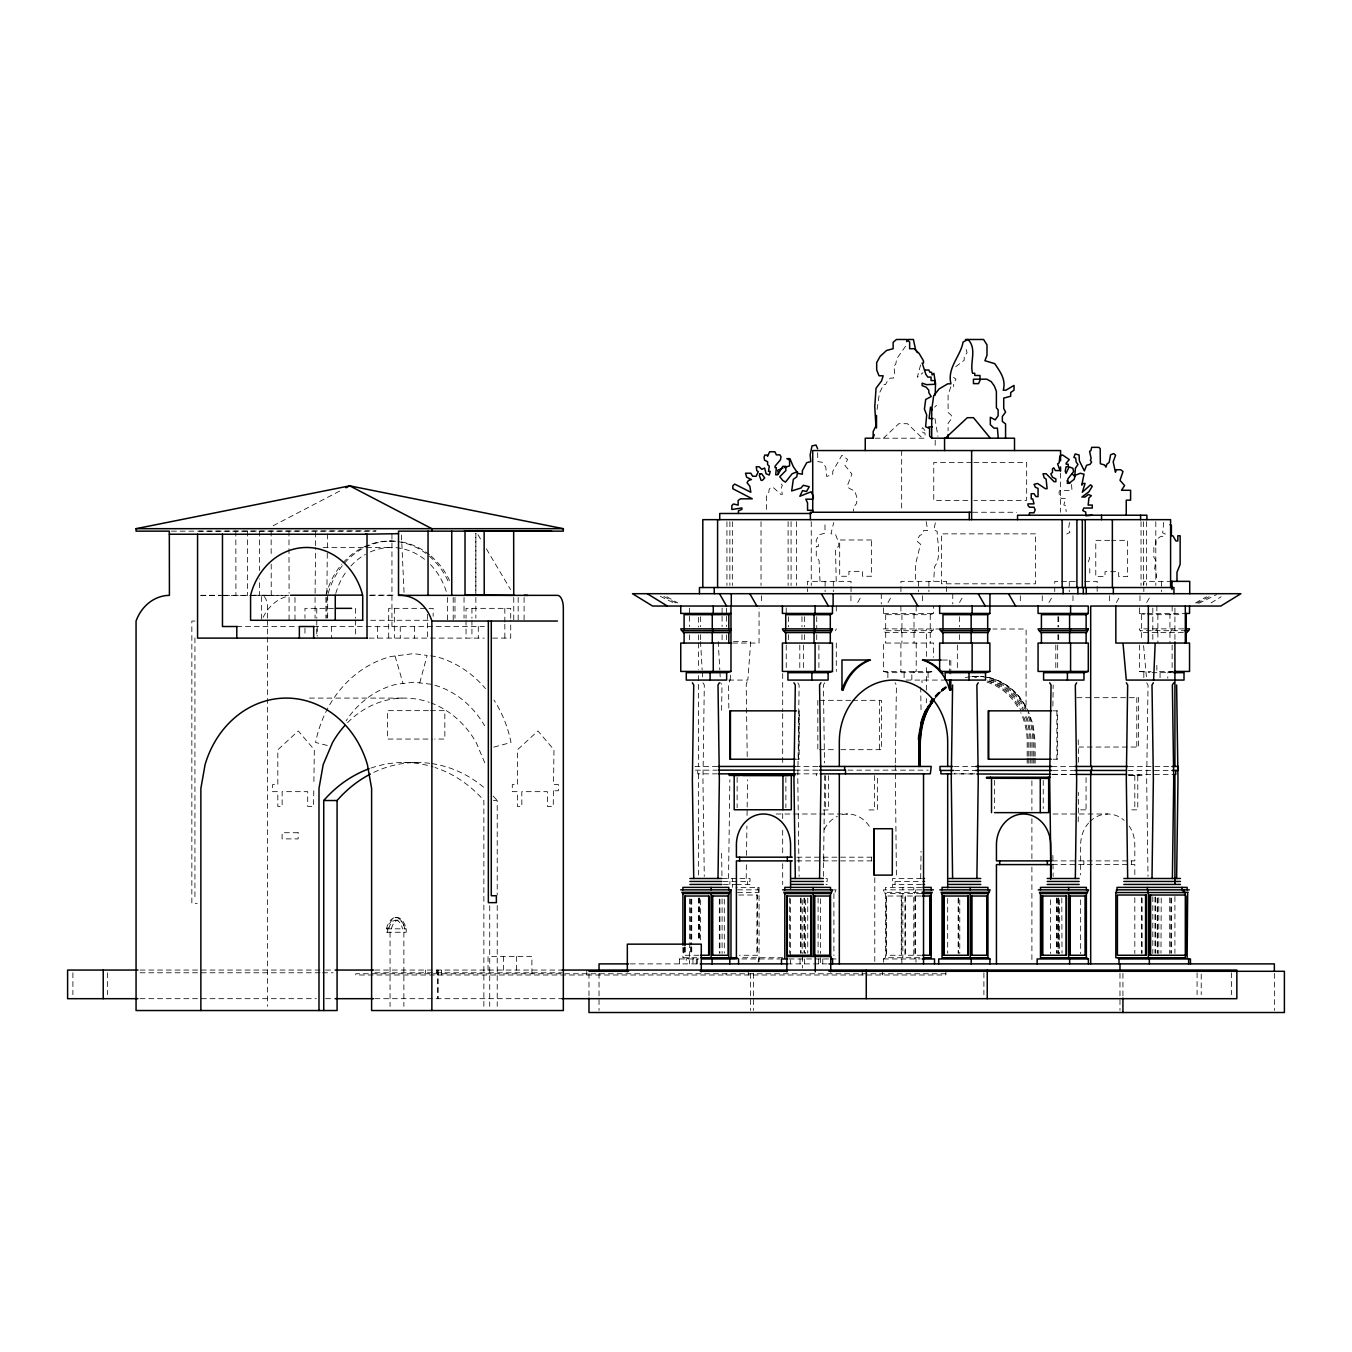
<?xml version="1.0" encoding="UTF-8"?>
<svg xmlns="http://www.w3.org/2000/svg" width="1352" height="1352" viewBox="0 0 1352 1352"><rect width="100%" height="100%" fill="white"/><g stroke="black" fill="none" stroke-linecap="round" stroke-linejoin="round"><path stroke-width="0.75" stroke-dasharray="5 3.75" d="M475.836 594.914L475.853 533.212L475.853 593.274M759.063 961.83L759.063 887.385L736.012 887.385M926.323 702.803L926.323 698.578M926.34 690.145L926.357 664.846M926.357 656.413L926.373 629.001M987.315 677.301A64.795 56.885 -89.8 0 1 1026.067 707.028L1026.117 629.001L992.875 629.001M315.1 593.274L315.54 547.712M315.557 545.65L315.692 531.15M326.897 593.274L327.319 549.791M327.353 547.712L327.505 531.15M313.782 790.768L313.563 806.468L307.715 806.468L307.715 791.664L282.145 791.664L282.145 806.468L277.819 806.468L277.819 791.664L272.614 791.664L272.614 784.599L277.819 784.599L277.819 749.785L298.251 730.925L314.323 749.785L313.85 784.599M721.613 710.29L721.985 685.008L720.633 682.794M728.525 878.496L729.877 779.783M746.203 878.496L746.388 863.793M746.507 855.393L746.912 825.987M747.048 815.493L747.132 809.189M747.166 807.093L747.538 779.783M823.419 876.4L824.686 775.575M895.277 765.046L896.427 878.496M895.311 762.934L896.427 685.008L895.075 682.794M920.678 878.496L921.05 851.202M1052.887 706.065L1053.174 685.008M1078.203 821.796L1078.609 792.39M730.164 680.073L730.621 673.989M877.11 409.386L879.425 393.077L883.684 384.543L885.577 384.543L887.926 380.047L890.596 378.07L893.554 378.07L894.737 373.997L893.909 366.003L895.734 364.212L896.748 358.702L906.11 345.487M1071.528 484.523L1072.001 490.506L1059.512 490.692L1059.072 491.824L1059.461 496.995L1061.438 498.499L1065.562 498.499L1063.855 504.989L1065.528 505.53L1066.187 511.698M836.229 581.36L835.502 548.946L838.798 546.123L838.798 542.929L835.654 534.784L830.973 533.77L833.711 522.582M419.728 682.912L427.131 655.416L413.29 653.641L390.981 656.514A114.143 100.217 90 0 0 315.557 742.485L327.775 745.577M914.56 632.567L915.101 630.708M915.642 630.708L916.2 628.866M1170.511 632.567L1171.052 630.708M1171.592 630.708L1172.133 628.866M950.895 386.773L948.09 394.7L948.09 412.495L951.352 415.351L951.352 418.816L948.09 423.345L948.09 430.781M1069.55 522.548L1068.655 528.024L1069.854 532.62L1067.167 533.567L1064.953 536.913M1163.717 522.362L1162.669 532.891L1165.12 533.803L1165.12 535.764L1160.202 536.778L1155.892 540.09L1155.892 545.025L1153.847 545.025L1153.847 557.362L1155.892 560.235L1154.591 569.158L1156.399 574.448L1156.399 581.36M1088.208 561.824L1089.543 558.731L1088.478 554.083M834.978 892.32L836.06 889.853L833.897 889.853M914.865 892.32L915.963 889.853M835.468 630.708L836.297 628.866M931.917 630.708L931.089 632.567L885.154 632.567L884.597 630.708M933.59 628.866L932.762 630.708L884.056 630.708L883.515 628.866L938.846 629.001M263.15 617.374C267.848 607.217 276.89 598.818 287.942 596.215M920.56 365.006L917.366 377.208L923.027 372.696M857.675 602.502L860.717 597.212M888.011 602.502L891.053 597.212M959.531 602.502L962.556 597.212M1048.983 602.502L1052.025 597.212M1116.38 602.502L1119.422 597.212M1146.716 602.502L1149.758 597.212M824.737 682.794L823.402 685.008L824.5 762.934M759.063 957.723L758.083 962.252M883.464 438.2L898.81 423.7L907.429 423.7L922.436 438.2M934.604 407.121L936.547 405.313M955.695 366.73L964.179 360.291L964.179 356.59L967.086 352.602L965.396 346.889M1211.054 602.941L1221.093 596.773M883.431 962.252L883.431 958.957L885.459 957.723L921.506 957.723M1195.54 602.941L1206.474 596.773M1196.942 603.178L1209.516 596.536M273.138 525.759L342.225 489.728M1198.717 603.381L1216.648 594.576M883.515 607.876L883.515 613.436L885.695 614.67L930.244 614.67L933.59 613.436L933.59 606.034M679.566 963.892L679.566 958.957L682.912 957.723L698.663 957.723M689.588 957.723L686.241 958.957L686.241 963.892M493.801 747.132L511.022 742.485A114.143 100.217 90 0 0 493.97 700.049M883.515 671.437L887.875 672.671L928.08 672.671L933.59 671.437L883.515 671.437L883.515 643.045L933.59 643.045L933.59 657.241M198.862 531.15L376.126 530.88M223.283 595.303L198.947 595.353L220.613 595.353M224.601 595.353L288.939 595.303M370.516 595.1L396.035 595.083M1129.41 775.507L1137.776 775.49L1137.776 809.848L1129.41 809.848M875.217 438.2L926.965 438.2M971.767 462.418L933.759 462.418L933.759 500.375L971.767 500.375M973.879 462.418L1026.675 462.418L1026.675 500.375L973.879 500.375M972.764 512.256L1016.67 512.256M171.434 531.15L375.687 531.15M1109.722 540.344L1095.779 540.344L1095.779 576.611L1105.023 576.611L1105.023 571.676L1118.679 571.676L1118.679 576.611L1127.636 576.611L1127.636 540.344L1111.716 540.344M389.562 541.053L391.336 541.053M323.162 547.476L364.482 547.476M366.544 547.476L391.336 547.476M1075.246 581.36L1054.746 581.36L1054.746 591.635M1084.71 581.36L1097.165 581.36L1097.165 591.635M1172.015 581.36L1143.843 581.36L1143.843 591.635M253.517 595.252L271.245 595.252L271.194 564.19M222.573 595.353L247.737 595.353M249.697 595.353L259.55 595.353L259.516 578.791M261.646 619.064L261.646 595.353L292.911 595.353M369.4 595.353L394.53 595.353M333.538 608.349L304.96 608.349L304.96 618.27M425.441 608.349L388.7 608.349L388.7 638.11M429.057 608.349L433.147 608.349L433.147 616.275M883.515 613.436L933.59 613.436M1139.466 607.876L1139.466 613.436L1145.262 613.436M1147.189 613.436L1185.67 613.436M1139.466 613.436L1145.702 614.67M1147.73 614.67L1182.155 614.67M370.668 620.281L429.514 620.281M194.925 621.041L191.849 621.041L191.849 903.373L197.172 903.373M236.786 626.517L298.251 626.517M313.681 626.517L364.533 626.517M366.223 626.517L484.422 626.517M1183.744 628.866L1139.466 628.866L1140.006 630.708L1183.794 630.708M1183.338 632.567L1141.088 632.567L1140.547 630.708M369.113 638.11L484.219 638.11M492.584 638.11L510.718 638.11L510.718 620.247M733.443 641.575L750.732 641.575L747.842 680.073L727.9 680.073M732.649 643.045L759.063 643.045L759.063 608.096M942.445 660.046L950.828 660.046L950.828 673.972M1139.466 645.073L1139.466 671.437L1151.059 671.437M1173.198 671.437L1156.856 671.437L1156.856 665.353M1139.466 671.437L1149.91 672.671M1151.938 672.671L1173.874 672.671M976.533 676.372L977.716 676.372M974.758 677.606L976.533 677.606M906.11 680.073L943.713 680.073M1076.868 697.683L1138.621 697.683L1138.621 747.048L1078.93 747.048M309.439 698.088L404.366 698.088M819.65 700.319L850.763 700.319M852.588 700.319L881.419 700.319L881.419 749.684L838.189 749.684M428.432 710.662L387.416 710.662L387.416 739.054L432.539 739.054M430.494 710.662L444.842 710.662L444.842 739.054L434.583 739.054M1052.718 710.848L1057.467 710.848L1057.467 759.216L1052.718 759.216M819.65 749.684L836.347 749.684M794.993 759.216L799.167 759.216L799.167 710.848L798.576 759.216M403.809 762.511L417.143 762.511M717.422 766.449L695.131 766.449L695.131 770.15L716.915 770.15M795.179 766.449L818.298 766.449M953.954 766.449L975.891 766.449M1051.839 766.449L1073.877 766.449M1128.599 766.449L1174.922 766.449M795.213 770.15L818.433 770.15M847.991 770.15L928.232 770.15M954.749 770.454L975.806 770.454M1052.785 770.454L1073.623 770.454M1128.109 770.454L1171.998 770.454M717.422 773.851L697.75 773.851L697.75 770.15M795.179 773.851L820.461 773.851M975.046 773.851L953.802 773.851L975.012 773.969M1052.447 774.442L1075.11 774.442M1128.176 774.442L1175.75 774.442M1128.345 775.49L1142.761 775.49L1142.761 774.442M493.395 800.519L497.215 800.519L497.215 895.024M1080.654 809.848L1089.019 809.848M823.182 809.933L828.607 809.933L828.607 775.676M868.981 809.933L877.363 809.933L877.363 775.592M776.116 814.005L847.704 814.005M1053.005 814.005L1107.744 814.005M796.886 857.185L872.682 857.185M796.886 860.886L872.682 860.886M1052.312 860.886L1134.818 860.886L1134.818 844.848A30.842 27.091 -90 0 0 1129.224 826.072M1052.312 864.587L1134.818 864.587L1134.818 874.93M722.39 878.496L750.005 878.496L750.005 881.453L722.712 881.453M825.937 878.496L827.221 878.496L827.221 881.453L825.937 881.453M921.523 878.496L892.607 878.496L892.607 881.453L921.523 881.453M723.421 884.428L736.012 884.428M736.35 884.428L750.005 884.428L750.005 887.385M825.937 884.428L827.221 884.428M921.523 884.428L892.607 884.428L892.607 887.385M921.523 887.385L885.459 887.385L885.459 889.853M737.651 889.853L758.472 889.853L758.472 892.54M921.76 889.853L883.278 889.853L884.36 892.32L921.777 892.32M737.533 892.54L759.063 892.54M921.506 893.554L884.918 893.554L884.918 892.32M738.783 895.007L757.492 895.007L757.492 955.256L739.375 955.256M921.236 896.021L905.029 896.021L905.029 955.256L921.236 955.256M395.663 917.501L396.964 917.501A22.207 10.63 -90 0 1 406.242 928.841L406.242 932.238L386.402 932.238L386.402 928.841A22.207 10.63 -90 0 1 395.663 917.501A22.207 10.63 -90 0 1 404.941 928.841L404.941 932.238M388.751 928.841A16.393 7.842 90 0 1 395.663 920.205L398.265 920.205A16.393 7.842 90 0 1 405.178 928.841M386.402 928.841L406.242 928.841M698.916 955.256L683.673 955.256L683.673 947.093M742.806 957.723L782.69 957.723M679.566 958.957L698.866 958.957M741.825 958.957L779.732 958.957M789.095 958.957L814.158 958.957M814.766 958.957L829.063 958.957M831.041 958.957L837.226 958.957M883.431 958.957L920.222 958.957M630.319 963.892L698.866 963.892M787.151 963.892L829.063 963.892M140.05 970.06L320.542 970.06M325.545 970.06L333.876 970.06M374.842 970.06L562.077 970.06M140.05 972.781L320.542 972.781M322.621 972.781L333.099 972.781M374.893 972.781L562.077 972.781M945.876 973.761L355.762 973.761L355.762 974.995L945.876 974.995L945.876 970.06M140.05 998.689L316.334 998.689M325.545 998.689L333.876 998.689M374.893 998.689L562.077 998.689M1052.549 774.29L1075.685 774.375M431.17 684.264L413.83 682.219L396.491 684.264A96.347 84.584 90 0 0 346.078 720.87M430.527 655.855L435.614 656.514A114.143 100.217 90 0 1 485.52 688.658M660.334 596.333L674.682 603.381M663.866 596.536L676.439 603.178M666.908 596.773L677.842 602.941M953.532 377.394L955.982 379.135L953.684 383.326L953.684 386.773M924.903 430.544L922.706 427.638L921.287 429.851L923.163 432.86L924.903 432.86L925.444 438.2M781.287 483.932L782.402 485.436L781.236 487.717L782.318 494.359L780.797 494.359L773.293 487.531L770.691 487.531L769.17 489.289L768.713 492.956L766.618 495.44L766.618 509.45M1026.067 707.028L1018.326 695.519A65.403 57.426 -90 0 0 985.219 676.929M1146.682 682.794L1148.034 685.008L1146.682 779.783L1148.017 876.4M797.798 682.794L799.133 685.008L797.798 779.783L799.116 876.4M702.955 682.794L704.308 685.008L702.955 779.783L704.274 876.4M477.966 534.699L482.174 541.78M486.382 548.861L510.583 589.607M484.776 762.849L476.31 742.755A97.479 85.599 -90 0 0 431.068 702.955M1027.452 709.073L1033.181 724.841L1035.142 741.775L1035.142 756.174M395.071 655.99L403.048 683.504M817.656 452.667L817.825 461.623L822.269 462.3L825.751 466.998L826.748 476.546L832.747 474.146L832.747 471.425L841.907 455.252L847.552 459.393L844.949 465.409L851.929 474.079L847.332 485.723L849.056 488.258L854.734 491.063L856.729 496.809L856.729 503.231L853.602 507.304L853.602 511.259M935.009 418.562L937.933 436.426M820.022 581.36L819.058 560.59L816.253 556.5L816.253 546.394L818.45 546.394L818.45 543.673L816.253 542.591L816.253 540.242L818.889 534.834L824.99 533.144L824.99 521.534M1157.363 630.708L1157.616 632.567M1156.856 628.866L1157.109 630.708M901.412 630.708L901.683 632.567M900.905 628.866L901.159 630.708M1143.589 645.631L1146.496 678.045M718.216 641.575L719.805 669.933M719.923 671.961L720.261 678.045M700.539 641.575L702.144 669.933M702.246 671.961L702.601 678.045M401.443 534.97L404.163 595.032M1078.22 739.764L1078.541 762.934M1052.87 855.393L1053.157 876.4M920.712 687.12L921.067 712.386M747.217 756.613L746.203 685.008L747.538 680.073M728.846 708.178L728.525 685.008L729.877 680.073M721.63 853.298L721.951 876.4M288.973 531.15L289.075 593.274M271.144 531.066L271.177 555.909M259.449 531.15L259.516 570.493M247.517 531.066L247.619 595.252M235.823 531.15L235.924 595.353M1274.361 973.356L1274.361 1010.451M1231.554 972.781L1231.554 994.7M1201.218 974.15L1201.218 994.599M1197.078 972.781L1197.078 994.7M1174.922 608.147L1174.922 639.8M1174.922 896.528L1174.922 953.363M1172.133 606.034L1172.133 613.436L1169.953 614.67L1169.953 628.866M1172.133 645.073L1172.133 671.437L1167.79 672.671L1167.79 678.214M1171.322 898.066L1171.322 953.211M1170.883 898.066L1170.883 953.211M1169.953 632.567L1169.953 643.045M1169.717 897.694L1169.717 953.582M1161.571 581.36L1161.571 591.635M1161.216 898.066L1160.979 953.211M1160.05 672.671L1160.05 680.073M1158.799 897.694L1158.799 953.582M1157.87 614.67L1157.87 643.045M1157.633 898.066L1157.633 953.211M1157.211 898.066L1157.211 953.211M1156.856 606.034L1156.856 613.436M1155.808 521.703L1155.808 585.467M1155.571 897.086L1155.571 953.177M1154.98 897.086L1154.98 953.177M1152.817 608.096L1152.817 641M1152.817 896.748L1152.817 953.515M1146.462 521.703L1146.462 585.467M1143.826 672.671L1143.826 680.073M1143.505 521.703L1143.505 585.467M1142.119 898.066L1142.119 953.211M1141.646 614.67L1141.646 628.866M1141.646 632.567L1141.646 640.949M1141.409 897.694L1141.409 953.582M1141.037 521.703L1141.037 585.467M1139.973 595.742L1139.973 603.972M1138.925 774.442L1138.925 775.49M1136.795 697.683L1136.795 747.048M1134.818 775.49L1134.818 809.848M1134.818 897.694L1134.818 953.549M1131.573 860.886L1131.573 864.587M1122.937 973.356L1122.937 996.018M1119.98 973.356L1119.98 1010.451M1109.637 595.742L1109.637 603.972M1089.763 568.617L1089.763 573.062M1086.062 777.603L1086.062 809.848M1083.898 860.886L1083.898 864.587M1080.654 860.886L1080.654 844.848A30.842 27.091 -90 0 1 1088.58 823.03M1080.654 864.587L1080.654 874.93M1080.654 899.756L1080.654 953.549M1072.981 595.742L1072.981 603.972M1069.263 581.36L1069.263 591.635M1061.793 898.066L1062.013 953.211M1060.576 473.166L1060.576 512.256M1059.613 899.756L1059.613 953.582M1058.684 616.698L1058.684 626.838M1058.684 634.663L1058.684 640.949M1058.447 898.066L1058.447 953.211M1058.193 899.756L1058.193 953.582M1057.957 616.698L1057.957 626.838M1057.957 634.663L1057.957 640.949M1058.008 898.066L1058.008 953.211M1057.67 645.073L1057.67 669.409M1057.011 898.066L1057.011 953.211M1056.875 710.848L1056.875 759.216M1056.571 898.066L1056.571 953.211M1055.794 645.073L1055.794 669.409M1050.605 899.756L1050.605 953.549M1043.237 780.391L1043.237 808.597M1042.24 595.742L1042.24 603.972M1035.142 758.218L1035.142 764.404M1033.959 756.174L1033.959 741.775A65.403 57.426 -90 0 0 1028.027 712.825M1033.959 758.218L1033.959 764.404M1032.877 756.174L1032.877 741.775A64.169 56.345 -90 0 0 1027.064 713.383M1032.877 758.218L1032.877 764.404M1031.897 780.763L1031.897 810.22M1031.897 818.653L1031.897 858.638M1031.897 867.054L1031.897 961.796M1031.103 756.174L1031.103 741.775A64.169 56.345 -90 0 0 1025.289 713.383M1031.103 758.218L1031.103 764.404M1030.021 756.174L1030.021 741.775A62.936 55.263 -90 0 0 1024.326 713.924M1030.021 758.218L1030.021 764.404M1028.247 756.174L1028.247 741.775A62.936 55.263 -90 0 0 1022.551 713.924M1028.247 758.218L1028.247 764.404M1027.165 756.174L1027.165 741.775A61.702 54.181 -90 0 0 1020.76 712.673M1027.165 758.218L1027.165 764.404M1020.321 595.742L1020.321 603.972M994.481 780.307L994.481 808.597M983.901 972.781L983.901 994.7M959.768 899.756L959.768 953.582M959.531 616.698L959.531 626.838M959.531 634.663L959.531 640.949M958.585 898.066L958.585 953.211M958.146 898.066L958.146 953.211M957.351 645.073L957.351 669.409M952.771 593.697L952.771 603.972M949.645 660.046L949.645 673.972M947.684 898.438L947.684 953.329M946.62 591.635L946.62 581.36L900.922 581.36L900.922 591.635M935.331 522.852L933.86 530.102L937.156 531.353C937.274 542.828 941.736 556.534 934.621 566.708L933.641 581.36M935.195 440.262L935.195 448.492M930.244 614.67L930.244 628.866M930.244 632.567L930.244 643.045M928.908 581.36L928.908 591.635M928.08 672.671L928.08 680.073M926.188 521.635L927.675 530.373L923.771 530.373L921.912 534.547L919.85 535.358L917.383 539.093L917.383 541.56L920.509 544.197L915.372 564.95L915.372 581.36M922.588 595.742L922.588 603.972M922.03 680.073L922.03 682.794M918.633 581.36L918.633 591.635M916.2 606.034L916.2 613.436L914.02 614.67L914.02 628.866M916.2 643.045L916.2 671.437L911.839 672.671L911.839 680.073M915.963 962.252L915.963 958.957L913.783 957.723L913.783 893.554M915.372 896.021L915.372 955.256M914.932 896.021L914.932 955.256M914.324 892.32L914.324 893.554M914.02 632.567L914.02 643.045M913.783 887.385L913.783 889.853M905.265 896.021L905.265 955.256M904.116 672.671L904.116 680.073M902.849 887.385L902.849 889.853M902.849 893.554L902.849 957.723M901.936 614.67L901.936 643.045M901.835 958.957L901.835 963.892M901.666 450.554L901.666 510.194M901.26 896.021L901.26 955.256M900.905 606.034L900.905 613.436M900.905 643.045L900.905 671.437M895.075 881.453L895.075 884.428M887.875 672.671L887.875 680.073M886.625 896.021L886.625 955.256M885.695 614.67L885.695 628.866M885.695 632.567L885.695 643.045M885.459 893.554L885.459 957.723M882.552 970.06L882.552 974.995M881.267 593.697L881.267 603.972M879.577 700.319L879.577 749.684M874.778 877.702L874.778 961.796M874.406 775.592L874.406 809.933M871.533 857.185L871.533 860.886M862.187 970.06L862.187 974.995M851.033 591.635L851.033 581.36L807.397 581.36L807.397 591.635M850.932 595.742L850.932 603.972M836.297 606.034L836.297 613.436M836.297 643.045L836.297 671.437M833.897 893.554L833.897 955.644M833.305 581.36L833.305 591.635M825.649 775.676L825.649 809.933M825.109 581.36L825.109 591.635M823.858 857.185L823.858 860.886M822.777 958.957L822.777 963.892M820.613 898.776L820.613 953.515M820.613 957.723L820.613 963.892M818.906 645.073L818.906 669.409M818.67 958.957L818.67 963.892M818.095 898.066L818.095 953.211M817.825 700.319L817.825 749.684M816.726 616.698L816.726 628.866M816.726 634.663L816.726 640.949M816.321 773.851L816.321 775.693M811.251 521.703L811.251 585.467M807.752 898.066L807.752 953.211M805.572 899.756L805.572 953.582M804.643 616.698L804.643 626.838M804.643 634.663L804.643 640.949M804.406 898.066L804.406 953.211M804.541 958.957L804.541 963.892M803.967 898.066L803.967 953.211M803.629 645.073L803.629 669.409M802.209 899.756L802.209 953.582M802.361 956.489L802.361 967.998M801.973 616.698L801.973 626.838M801.973 634.663L801.973 640.949M801.06 898.066L801.06 953.211M800.621 898.066L800.621 953.211M800.029 958.957L800.029 963.892M799.793 645.073L799.793 669.409M796.48 521.703L796.48 585.467M791.072 521.703L791.072 585.467M790.565 898.725L790.565 963.892M789.331 898.066L789.331 953.211M788.402 616.698L788.402 626.838M788.402 634.663L788.402 640.949M788.115 521.703L788.115 585.467M786.222 607.876L786.222 613.436M786.222 645.073L786.222 671.437M785.884 777.518L785.884 807.752M782.69 673.583L782.69 711.574M782.69 713.687L782.69 764.336M782.69 813.549L782.69 819.819M782.69 830.263L782.69 855.343M782.69 863.708L782.69 884.597M761.615 595.742L761.615 603.972M761.024 521.703L761.024 585.467M757.88 887.385L757.88 889.853M756.9 895.007L756.9 955.256M753.402 973.356L753.402 1010.451M750.444 973.356L750.444 1010.451M748.247 970.06L748.247 974.995M747.538 881.453L747.538 884.428M737.127 777.434L737.127 807.752M732.345 521.703L732.345 585.467M732.345 878.496L732.345 881.453M732.345 884.428L732.345 887.385M729.877 521.703L729.877 585.467M729.877 881.453L729.877 884.428M726.937 521.703L726.937 585.467M726.565 608.096L726.565 614.264M726.565 616.309L726.565 626.601M726.565 634.832L726.565 641M726.142 973.761L726.142 974.995M724.3 899.164L724.3 953.177M722.086 608.096L722.086 614.264M722.086 616.309L722.086 626.601M722.086 634.832L722.086 643.045M722.086 898.843L722.086 953.515M719.923 899.164L719.923 953.177M719.332 899.164L719.332 953.177M700.64 616.698L700.64 626.838M700.64 634.663L700.64 640.949M700.64 899.756L700.64 941.161M699.457 898.066L699.457 940.958M699.018 898.066L699.018 940.958M698.477 617.289L698.477 626.939M698.477 634.95L698.477 641.017M698.477 643.045L698.477 669.409M698.477 675.662L698.477 766.449M698.477 773.851L698.477 875.082M698.477 898.083L698.477 941.262M697.294 958.957L697.294 963.892M696.297 963.892L696.297 957.723L692.951 958.957L692.951 963.892M691.751 899.164L691.751 944.862M691.751 946.941L691.751 955.256M691.159 899.164L691.159 944.862M691.159 946.941L691.159 955.256M690.771 899.164L690.771 944.862M690.771 946.941L690.771 955.256M689.588 608.096L689.588 614.264M689.588 616.309L689.588 626.601M689.588 634.832L689.588 641M689.588 898.843L689.588 940.907M689.689 942.783L689.588 963.892M685.092 947.093L685.092 955.256M684.856 947.093L684.856 955.256M684.095 947.093L684.095 955.256M682.912 947.38L682.912 957.723M599.037 973.356L599.037 1010.451M588.982 973.356L588.982 996.018M586.785 970.06L586.785 974.995M531.894 973.761L531.894 956.489L488.038 956.489L488.038 973.761M524.086 597.432L524.086 620.281M518.171 597.432L518.171 620.281M516.43 956.489L516.43 973.761M513.76 597.432L513.76 620.281M510.718 618.27L510.718 608.349L466.034 608.349L466.034 618.27M504.837 608.349L504.837 622.241M504.837 624.218L504.837 638.11M503.519 956.489L503.519 973.761M497.215 905.519L497.215 1006.344M489.728 905.772L489.728 1006.344M483.864 1006.344L483.864 800.519A128.372 112.723 90 0 0 434.922 767.497M478.287 626.517L478.287 638.11M475.853 597.432L475.853 618.202M471.933 608.349L471.933 618.27M471.933 620.247L471.933 638.11M466.034 620.247L466.034 638.11M464.04 597.432L464.04 618.202M454.982 597.432L454.982 618.202M453.207 597.432L453.207 620.281M447.394 597.432L447.394 620.281M441.496 970.06L441.496 974.995M438.183 970.06L438.183 998.689M437.609 970.06L437.609 998.689M436.476 970.06L436.476 972.781M427.485 614.298L427.485 638.11M425.356 970.06L425.356 972.781M414.557 626.517L414.557 638.11M403.876 932.238L403.876 1006.412M400.26 626.517L400.26 638.11M394.345 608.349L394.345 638.11M391.945 534.226L391.945 626.517M390.052 932.238L390.052 1006.412M387.686 932.238L387.686 928.841A22.207 10.63 -90 0 1 396.964 917.501M377.63 626.517L377.63 638.11M355.559 608.349L355.559 618.27M355.559 620.247L355.559 636.133M331.51 626.517L331.51 638.11M327.674 595.353L327.674 618.202M326.88 597.432L326.88 618.202M325.9 597.432L325.9 618.202M317.213 626.517L317.213 636.184M316.774 608.349L316.774 618.27M316.774 620.247L316.774 636.133M315.067 597.432L315.067 618.202M304.96 628.19L304.96 636.133M294.99 597.432L294.99 620.281M289.075 597.432L289.075 620.281M267.527 618.202L267.527 607.656A12.303 5.881 -90 0 0 261.646 595.353M267.527 620.314L267.527 635.085M267.527 637.181L267.527 1006.327M194.925 637.941L194.925 897.711M107.366 972.781L107.366 994.7M72.89 972.781L72.89 994.7M842.397 814.597A30.842 27.091 -90 0 1 871.161 829.418M824.247 829.418A30.842 27.091 -90 0 1 837.327 816.355M1089.864 821.661A30.842 27.091 -90 0 1 1124.222 820.377M987.011 682.168A61.702 54.181 -90 0 1 1018.039 707.502M935.956 696.753A61.702 54.181 -90 0 1 945.91 688.337M935.111 698.223A64.795 56.885 -89.8 0 1 946.772 686.816M971.97 676.71A64.795 56.885 -89.8 0 1 983.512 676.71M937.105 695.519A65.403 57.426 -90 0 1 945.825 687.391M972.105 676.676A65.403 57.426 -90 0 1 983.343 676.676M987.298 680.986A62.936 55.263 -90 0 1 1020.844 710.307M935.212 695.857A62.936 55.263 -90 0 1 945.369 687.272M989.072 680.986A62.936 55.263 -90 0 1 1022.619 710.307M935.685 697.277A62.936 55.263 -90 0 1 947.144 687.272M989.343 679.786A64.169 56.345 -90 0 1 1023.565 709.682M934.925 696.398A64.169 56.345 -90 0 1 946.586 686.208M991.117 679.786A64.169 56.345 -90 0 1 1025.323 709.682M936.699 696.398A64.169 56.345 -90 0 1 946.789 687.272M965.311 677.622A65.403 57.426 -90 0 1 1026.269 709.073M935.922 695.519A65.403 57.426 -90 0 1 946.231 686.225M347.532 722.678A97.479 85.599 -90 0 1 429.226 702.296M370.904 768.088A128.372 112.723 90 0 1 433.13 766.922M431.947 763.61A128.372 112.723 -90 0 1 484.624 788.047M493.193 796.125A128.372 112.723 -90 0 1 497.215 800.519M373.777 772.381A128.372 112.723 -90 0 1 430.105 763.356M434.938 685.261A96.347 84.584 -90 0 1 484.591 725.77M325.9 595.353A75.543 66.332 90 0 1 341.803 564.173M343.053 562.736A75.543 66.332 90 0 1 425.998 553.475M429.311 556.128A75.543 66.332 90 0 1 449.405 584.013M335.786 593.41A66.518 58.406 90 0 1 347.143 570.476M350.844 566.049A66.518 58.406 90 0 1 365.429 554.371M370.33 551.92A66.518 58.406 90 0 1 426.37 560.776M430.511 564.663A66.518 58.406 90 0 1 446.87 593.41M328.198 593.427A75.543 66.332 90 0 1 399.431 541.628M401.443 541.932A75.543 66.332 90 0 1 429.463 554.776M431.085 556.128A75.543 66.332 90 0 1 449.557 580.43M391.353 928.841A16.393 7.842 90 0 1 398.265 920.205M395.663 920.205A16.393 7.842 90 0 1 402.575 928.841M553.441 790.768L553.238 806.468L547.391 806.468L547.391 791.664L521.821 791.664L521.821 806.468L517.478 806.468L517.478 791.664L512.29 791.664L512.29 784.599L517.478 784.599L517.478 749.785L537.927 730.925L553.982 749.785L553.526 784.599L558.427 784.599L558.427 790.768L553.441 790.768M1035.463 533.854L941.414 533.854L941.414 583.81L1035.463 583.81L1035.463 533.854M871.55 539.989L839.693 539.989L839.693 576.256L848.921 576.256L848.921 571.321L862.576 571.321L862.576 576.256L871.55 576.256L871.55 539.989M298.133 832.731L282.095 832.731L282.095 838.899L298.133 838.899L298.133 832.731M901.699 896.021L886.185 896.021L886.185 955.256L901.699 955.256L901.699 896.021"/><path stroke-width="1.5" d="M718.013 878.496L719.348 779.783L718.013 685.008L719.348 682.794M819.565 878.496L820.918 779.783L819.565 685.008L820.918 682.794M952.602 685.008L951.267 779.783L952.602 878.496M976.888 878.496L978.24 779.783L976.888 685.008L978.24 682.794M1075.33 878.496L1076.665 779.783L1075.33 685.008L1076.665 682.794M1152.005 878.496L1153.357 779.783L1152.005 685.008L1153.357 682.794M1172.37 878.496L1173.722 779.783L1172.37 685.008L1173.722 682.794M1176.629 878.496L1177.981 779.783L1176.629 685.008M935.162 395.156L935.55 383.512L933.877 373.338L932.153 374.96L931.579 372.256L929.923 372.256L928.807 370.025L925.157 370.025M1153.611 680.073L1155.149 643.603M920.289 766.449C919.698 744.022 919.005 718.977 933.793 700.454M712.521 632.567L712.757 630.708M713.011 630.708L713.264 628.866M971.412 632.567L971.649 630.708M971.902 630.708L972.139 628.866M1069.838 632.567L1070.074 630.708M1070.328 630.708L1070.581 628.866M814.31 632.567L815.087 628.866M729.894 630.708L729.353 632.567L683.267 632.567L682.422 630.708M988.785 630.708L988.244 632.567L942.158 632.567L941.313 630.708M1087.211 630.708L1086.67 632.567L1040.584 632.567L1039.739 630.708M831.379 630.708L830.838 632.567L784.904 632.567L784.075 630.708M874.22 434.617L873.155 438.2L873.155 431.592L875.91 425.998L874.761 406.631L876.062 388.21L881.555 380.909L883.16 375.788L879.037 375.788L876.688 369.958L876.688 362.556L880.169 356.303L886.591 350.455L893.131 348.715L893.131 342.293L896.477 339.487L906.702 339.487L909.642 342.022L909.642 348.715L914.189 348.715L919.157 353.48L923.484 360.883L923.484 363.096L922.182 363.096L925.917 374.42L927.827 377.107L931.072 377.107L931.072 380.571L934.976 380.571L934.976 384.272L926.509 384.661L922.148 383.14L922.148 385.607L926.238 387.247L928.841 390.289L928.841 392.756L931.207 396.542L925.697 399.482L924.43 409.098L926.695 414.929L925.613 426.657L929.601 428.601L929.601 436.02L931.714 438.2L1014.507 438.2L1014.507 450.554M813.498 497.401L812.738 499.175L805.809 499.175L807.55 502.876L807.55 510.279L812.89 510.279M680.749 889.853L730.976 889.853L729.894 892.32L681.83 892.32M1187.039 632.567L1187.867 630.708M906.685 341.735L907.783 339.487L913.411 339.487L915.558 349.593L917.4 352.669M1072.204 473.808L1074.739 476.479L1075.415 468.214L1077.95 464.513L1076.124 461.911L1075.702 458.058L1073.86 457.432L1075.212 453.951L1079.082 454.982L1079.386 460.863L1084.372 470.918L1086.569 465.325L1090.134 464.277L1091.639 462.046L1090.371 460.424L1091.132 458.48L1089.577 451.247L1090.827 450.791L1091.689 447.343L1098.855 447.343L1100.207 448.678L1100.342 463.753L1104.55 464.953L1105.953 467.133L1106.899 464.108L1109.147 462.401L1110.6 454.762L1113.693 453.579L1115.586 455.218L1113.169 461.826L1115.451 472.254L1116.329 469.735L1120.673 469.735L1123.005 471.51L1119.997 480.332L1124.611 485.537L1121.484 490.286L1130.593 490.286L1130.593 500.155L1126.25 500.155L1126.25 515.213M729.793 963.892L729.793 958.957L730.976 957.723L730.976 889.853M945.335 438.2L967.339 417.683L973.474 417.683L990.323 438.2M684.095 628.866L684.095 614.67L728.812 614.67L730.976 613.436L680.749 613.436L680.749 606.034M942.986 628.866L942.986 614.67L987.687 614.67L989.867 613.436L989.985 593.697M1041.412 628.866L1041.412 614.67L1086.129 614.67L1088.292 613.436L1088.292 606.034L652.577 606.034L632.482 593.697L1240.899 593.697L1220.805 606.034L1090.692 606.034L1090.692 766.449M785.732 628.866L785.732 614.67L830.297 614.67L832.477 613.436L832.477 606.034M345.96 487.785L349.695 485.841L563.328 528.683L563.328 531.15L398.519 531.15L398.519 595.353A38.177 33.513 90 0 1 431.863 621.041L557.447 621.041M782.859 468.181L777.67 470.226L778.431 473.741M726.649 672.671L726.649 680.073L686.275 680.073L686.275 672.671L726.649 672.671L730.976 671.437L730.976 606.034M985.523 672.671L985.523 680.073L945.149 680.073L945.149 672.671L985.523 672.671L989.867 671.437L989.867 643.045L939.64 643.045L939.64 671.437L989.867 671.437M1083.949 672.671L1083.949 680.073L1043.592 680.073L1043.592 672.671L1083.949 672.671L1088.292 671.437L1088.292 643.045L1038.066 643.045L1038.066 671.437L1088.292 671.437M828.117 672.671L828.117 680.073L787.912 680.073L787.912 672.671L828.117 672.671L832.477 671.437L832.477 643.045L782.402 643.045L782.402 671.437L832.477 671.437M784.43 467.572L789.585 465.832L789.585 460.17L786.898 458.632L789.923 458.632L793.286 466.643L797.984 473.453L802.344 474.197L802.344 470.75L806.755 462.654L810.761 461.623L810.152 454.796L812.011 445.923L816 445.011L817.656 448.729M370.38 774.071A128.372 112.723 -90 0 0 337.087 800.519L337.087 1010.536L136.062 1010.536L136.062 621.041A41.489 36.436 90 0 1 169.422 595.353L169.321 531.15L136.062 531.15L136.062 528.683L349.695 485.841L431.863 528.683L431.863 531.15M1092.281 515.213L1085.774 515.805L1085.774 512.121L1082.749 510.532L1083.797 508.048L1092.281 508.048L1092.281 505.057L1088.14 505.057L1088.935 497.925L1091.385 495.694L1088.343 494.494L1085.031 497.029L1081.904 497.029L1088.85 491.824L1092.281 486.297L1090.557 484.827L1082.31 492.229L1085.064 483.458L1083.003 483.458L1081.752 485.098L1084.017 474.18L1080.299 473.251L1075.33 475.245L1074.147 479.368L1069.043 483.323L1067.269 483.323L1068.029 478.659L1073.572 471.73L1072.93 468.316L1069.162 466.863L1066.052 473.386L1065.224 471.071L1066.137 466.71L1068.232 466.71L1068.232 464.209L1066.137 464.209L1066.137 463.212L1069.263 459.579L1062.537 454.948L1059.9 456.013L1059.14 462.823L1057.619 463.854L1060.036 470.58L1055.354 470.58L1053.799 467.843L1052.481 468.772L1052.481 472.507L1050.825 473.876L1052.481 477.239L1055.895 478.946L1055.895 481.701L1054.104 481.701L1046.127 473.741L1043.051 473.741L1044.2 477.864L1046.127 479.064L1047.09 488.663L1045.316 488.663L1037.559 483.458L1034.077 484.337L1035.345 487.261L1038.049 488.41L1038.049 496.64L1036.038 496.64L1033.993 493.683L1031.221 493.683L1031.221 498.905L1032.776 498.905L1033.993 503.873L1027.959 503.873L1027.959 505.361L1029.463 507.22L1033.993 507.22L1035.193 509.907L1033.925 512.814L1029.463 512.814L1029.362 515.213M365.547 534.226L398.519 533.651M465.24 530.761L484.134 530.711L484.236 594.914M290.595 595.252L362.099 595.117M965.396 339.487L983.597 339.487L986.994 344.912L986.994 355.272L984.898 360.697L994.751 363.654C1000.108 371.732 1006.192 379.388 1003.285 390.204L1005.888 390.204L1014.017 385.421L1014.017 390.204L1010.688 392.519L1010.688 396.22L1003.725 398.13L1003.725 408.49L1005.567 412.123L1002.356 416.467L1002.356 421.401L1005.567 423.92L1005.567 438.2M933.032 418.562L929.094 418.562L930.497 407.121L932.153 409.926M928.79 426.911L932.221 426.911M873.476 438.2L865.246 438.2L865.246 450.554M971.632 512.256L810.355 512.256L810.355 519.658M811.251 513.49L719.72 513.49L719.72 519.658M136.062 528.683L563.328 528.683M464.446 530.711L551.515 531.15M169.338 534.226L367.017 534.226L367.017 638.11M1170.815 581.36L1189.726 581.36L1189.726 593.697M465.02 594.965L513.76 595.353M398.519 595.353L557.447 595.353A12.303 5.881 -90 0 1 563.328 607.656L563.328 1010.536L371.614 1010.536L371.614 788.419L367.406 764.624A97.479 85.599 90 0 0 286.252 698.088A97.479 85.599 90 0 0 205.081 764.624L200.873 788.419L200.873 1010.536M335.583 608.349L351.621 608.349M832.477 613.436L782.402 613.436L782.402 606.034M989.867 613.436L939.64 613.436L939.64 606.034M1088.292 613.436L1038.066 613.436L1038.066 606.034M1185.451 613.436L1189.54 613.436L1189.54 606.034M237.208 626.517L222.472 626.517L222.472 534.226M314.087 626.517L299.367 626.517L299.367 638.11M1185.451 628.866L1189.54 628.866L1188.695 630.708L1184.893 630.708M367.321 638.11L197.561 638.11L197.561 534.226M730.976 643.045L680.749 643.045L680.749 671.437L730.976 671.437M941.262 660.046L922.402 660.046A43.619 38.295 90 0 1 949.645 689.909L950.828 689.909L950.828 679.955M1174.077 671.437L1189.54 671.437L1189.54 643.045L1115.839 643.045L1115.839 606.034M1173.874 672.671L1184.014 672.671L1184.014 680.073L1126.301 680.073L1123.039 643.603M841.975 689.858L843.158 689.858A49.449 43.416 -90 0 1 870.401 659.996L841.975 659.996L841.975 689.858A49.449 43.416 -90 0 1 869.218 659.996M796.48 710.848L729.843 710.848L729.843 759.216L794.993 759.216M1051.214 710.848L988.16 710.848L988.16 759.216L1051.214 759.216M718.284 766.449L795.179 766.449M819.38 766.449L931.224 766.449L930.345 773.851L820.191 773.851M952.636 766.449L939.995 766.449L939.995 770.454L953.38 770.454M975.806 766.449L1051.653 766.449M1074.823 766.449L1127.585 766.449M1171.93 766.449L1178.268 766.449L1178.268 770.454L1171.998 770.454M718.284 770.15L794.858 770.15M819.38 770.15L845.524 770.15L845.524 773.851M975.806 770.454L1051.653 770.454M1074.823 770.454L1126.115 770.454M718.858 773.851L795.179 773.851M794.79 774.358L729.201 774.358L729.201 775.423L794.79 775.423M1090.405 774.442L1126.486 774.442M1050.082 777.231L986.554 777.231L986.554 778.279L1048.307 778.279L1048.307 777.231M323.736 1010.536L323.736 800.519L337.087 800.519M994.481 812.637L1048.662 812.637L1048.662 778.38L999.905 778.296M874.102 828.725L892.404 828.725L892.286 875.116L874.102 875.116L874.102 828.725L874.203 875.116M792.272 857.185L736.401 857.185L736.401 844.848A30.842 27.091 -90 0 1 763.474 814.005A30.842 27.091 -90 0 1 790.565 844.848L790.565 857.185M792.272 860.886L736.401 860.886L736.401 958.957M1051.569 860.886L996.441 860.886L996.441 844.848A30.842 27.091 -90 0 1 1023.515 814.005A30.842 27.091 -90 0 1 1050.605 844.848L1050.605 860.886M1051.569 864.587L996.441 864.587L996.441 963.892M689.892 878.496L721.833 878.496M791.478 878.496L823.385 878.496M923.213 878.496L924.498 878.496M948.783 878.496L980.724 878.496M1047.208 878.496L1079.149 878.496M1123.833 878.496L1180.448 878.496M689.892 881.453L721.833 881.453M791.478 881.453L823.385 881.453M923.213 881.453L924.498 881.453M948.783 881.453L980.724 881.453M1047.208 881.453L1079.149 881.453M1123.833 881.453L1180.448 881.453M689.892 884.428L721.833 884.428M791.478 884.428L823.385 884.428M923.213 884.428L924.498 884.428M948.783 884.428L980.724 884.428M1047.208 884.428L1079.149 884.428M1123.833 884.428L1180.448 884.428M923.078 887.385L931.173 887.385L931.173 889.853M782.639 889.853L832.714 889.853L831.615 892.32L783.721 892.32M923.45 889.853L933.353 889.853M939.877 889.853L990.103 889.853L989.022 892.32L940.958 892.32M1038.302 889.853L1088.529 889.853L1087.447 892.32L1039.401 892.32M1189.304 889.853L1116.431 889.853L1116.431 892.54M922.047 892.32L932.272 892.32M1182.409 892.32L1188.205 892.32M682.371 893.554L729.353 893.554L729.353 892.32M784.278 893.554L831.074 893.554L831.074 892.32M922.047 893.554L931.714 893.554M941.499 893.554L988.481 893.554L988.481 892.32M1039.941 893.554L1086.907 893.554L1086.907 892.32M1187.664 893.554L1187.124 957.723M1185.214 895.007L1149.521 895.007L1149.521 955.256L1185.214 955.256M922.47 896.021L930.446 896.021L930.446 955.256L922.47 955.256M943.223 896.021L943.223 955.256M1185.957 896.021L1185.957 955.256M700.742 955.256L708.921 955.256L708.921 896.021L684.856 896.021L684.856 945.048M830.753 956.489L786.881 956.489L786.881 971.851M701.029 957.723L736.401 957.723L738.564 958.957L738.564 963.892M923.45 957.723L931.173 957.723L931.173 893.554M989.951 963.892L989.951 958.957L987.94 957.723L942.04 957.723L942.04 893.554M1088.377 963.892L1088.377 958.957L1086.366 957.723L1040.482 957.723L1040.482 893.554M701.925 958.957L735.218 958.957M787.608 958.957L781.473 958.957L781.473 963.892M831.548 958.957L832.562 958.957L832.562 963.892M922.148 958.957L934.519 958.957L934.519 963.892M989.951 958.957L938.694 958.957L938.694 963.892M1088.377 958.957L1037.136 958.957L1037.136 963.892M1118.003 957.723L1119 958.957L1190.453 958.957L1190.453 963.892M628.562 963.892L599.037 963.892L599.037 971.294M700.268 963.892L787.608 963.892M828.928 963.892L1274.361 963.892L1274.361 971.294M137.955 970.06L67.6 970.06L67.6 998.689L137.955 998.689M335.093 970.06L373.524 970.06M562.077 970.06L1236.843 970.06L1236.843 998.689L562.077 998.689M588.982 971.294L628.562 971.294M700.268 971.294L787.371 971.294M828.928 971.294L1284.4 971.294L1284.4 1012.513L588.982 1012.513L588.982 998.08M335.093 998.689L373.524 998.689M739.595 775.423L734.187 775.423L734.187 809.763L791.309 809.763L791.309 775.507M742.552 775.423L788.351 775.507M996.948 778.296L991.523 778.279L991.523 812.637M524.086 595.353L527.686 595.37M947.38 773.851L951.876 773.868M976.82 773.969L1050.741 774.273M1075.685 774.375L1090.692 774.442M498.364 531.15L465.02 530.778L465.02 595.353M1069.871 483.34L1067.066 480.619M1170.038 524.694L1171.407 525.421L1171.407 535.781L1172.928 535.781L1175.885 540.969L1177.829 540.969L1177.829 535.781L1180.144 535.781L1180.144 564.409L1176.984 572.217L1176.984 581.36M830.534 957.723L832.562 958.957M647.27 593.697L667.364 606.034M729.793 958.957L728.812 957.723L728.812 893.554M1126.317 682.794L1127.669 685.008L1126.317 779.783L1127.669 878.496M1049.693 682.794L1051.045 685.008L1049.693 779.783L1051.045 878.496M793.962 682.794L795.314 685.008L793.962 779.783L795.314 878.496M692.376 682.794L693.728 685.008L692.376 779.783L693.728 878.496M1008.507 593.697L1015.589 606.034M978.172 593.697L985.253 606.034M910.775 593.697L917.856 606.034M821.306 593.697L828.404 606.034M749.802 593.697L756.883 606.034M719.467 593.697L726.548 606.034M813.143 495.795L811.099 491.79L799.843 496.268L802.513 490.641L806.569 491.452L809.256 486.686L803.308 485.3L801.06 487.988L791.68 490.962L793.32 479.335L796.801 476.817L797.477 471.696L792.137 473.741L785.478 482.123L782.791 480.518L779.766 476.749L785.884 470.547L785.884 466.355L782.791 466.355L777.653 474.789L775.693 474.789L776.352 467.64L775.051 467.64L775.051 466.153L780.476 459.781L781 456.621L779.817 454.847L776.352 454.847L774.916 451.788L769.626 451.788L767.598 456.283L766.973 455.049L764.793 455.049L764.049 457.365L764.59 460.255L767.598 461.657L767.598 464.632L769.271 466.203L768.494 471.392L770.217 471.392L769.271 475.008L766.094 473.825L764.64 468.045L761.886 469.296L759.063 466.761L756.241 466.761L756.799 470.648L758.32 471.645L756.14 476.259L752.675 476.259L750.816 473.217L745.51 473.217L746.693 477.256L751.458 479.521L748.4 480.501L747.064 482.765L749.853 486.23L750.816 492.263L734.677 484.084L732.835 485.79L732.835 488.748L752.287 498.82L740.575 498.82L738.141 500.443L738.141 505.141L733.494 503.975L731.838 505.58L731.838 509.518L741.927 507.946L741.927 509.434L738.429 510.769L738.429 513.49M513.659 530.711L513.743 594.914M1188.661 958.957L1188.661 963.892M1187.124 889.853L1187.124 887.385L1117.022 887.385L1117.022 889.853M1186.194 614.67L1186.194 628.866M1186.194 632.567L1186.194 643.045M1185.315 606.034L1185.315 643.045M1183.642 889.853L1183.642 892.54M1181.969 887.385L1181.969 889.853M1175.75 770.454L1175.75 774.442M1174.922 641.913L1174.922 766.449M1174.922 774.442L1174.922 883.904M1173.942 593.697L1173.942 587.528L699.44 587.528L699.44 593.697M1172.015 581.36L1172.015 589.573M1170.595 587.528L1170.595 519.658L702.803 519.658L702.803 587.528M1150.603 895.007L1150.603 955.256M1149.335 958.957L1149.335 963.892M1148.338 606.034L1148.338 643.045M1148.338 892.54L1148.338 957.723M1147.848 889.853L1147.848 892.54M1147.358 887.385L1147.358 889.853M1146.902 519.658L1146.902 515.213L1017.549 515.213L1017.549 519.658M1145.583 895.007L1145.583 955.256M1140.581 515.213L1140.581 519.658M1122.937 998.08L1122.937 1012.513M1119.98 963.892L1119.98 971.294M1119 958.957L1119 963.892M1113.338 587.528L1113.338 593.697M1112.358 519.658L1112.358 587.528M1101.542 515.213L1101.542 519.658M1091.689 766.449L1091.689 770.454M1090.946 770.454L1090.946 774.442M1090.692 770.454L1090.692 963.892M1086.366 889.853L1086.366 887.385L1040.482 887.385L1040.482 889.853M1086.366 893.554L1086.366 957.723M1086.264 587.528L1086.264 593.697M1086.129 614.67L1086.129 628.866M1086.129 632.567L1086.129 643.045M1085.267 519.658L1085.267 587.528M1085.183 896.021L1085.183 955.256M1083.307 587.528L1083.307 593.697M1082.327 519.658L1082.327 587.528M1077.882 587.528L1077.882 593.697M1076.902 519.658L1076.902 587.528M1070.581 606.034L1070.581 613.436M1070.581 643.045L1070.581 671.437M1070.26 896.021L1070.26 955.256M1069.584 614.67L1069.584 628.866M1069.584 632.567L1069.584 643.045M1069.635 958.957L1069.635 963.892M1068.655 887.385L1068.655 889.853M1068.655 893.554L1068.655 957.723M1067.421 672.671L1067.421 680.073M1066.238 896.021L1066.238 955.256M1063.128 587.528L1063.128 593.697M1062.131 519.658L1062.131 587.528M1060.576 460.829L1060.576 450.554L812.721 450.554L812.721 512.256M1060.576 466.998L1060.576 471.121M1050.605 864.587L1050.605 879.07M1047.361 860.886L1047.361 864.587M1042.646 896.021L1042.646 955.256M1041.412 632.567L1041.412 643.045M1040.279 778.363L1040.279 812.637M999.686 860.886L999.686 864.587M998.283 438.2L997.387 428.128L993.957 428.128L990.323 424.68L990.323 417.278L995.173 419.88L998.131 415.791L998.131 409.876L996.39 407.78L996.39 391.252L994.379 386.064L991.253 381.636L986.808 379.185L980.538 379.185L978.527 383.63L973.457 383.63L973.457 379.185L979.98 379.185L979.98 375.484L974.758 375.484L974.758 373.253L972.511 373.253C969.637 362.218 977.31 348.63 967.964 339.487L963.08 342.022C960.596 356.32 946.924 367.693 950.929 383.816L947.735 383.816L938.998 389.004L933.657 395.849L931.714 409.825L931.714 438.2M990.391 777.231L990.391 778.279M988.751 710.848L988.751 759.216M987.94 889.853L987.94 887.385L942.04 887.385L942.04 889.853M987.94 893.554L987.94 957.723M987.687 614.67L987.687 628.866M987.687 632.567L987.687 643.045M987.247 970.06L987.247 998.689M986.757 896.021L986.757 955.256M972.139 606.034L972.139 613.436M972.139 643.045L972.139 671.437M971.834 896.021L971.834 955.256M971.632 450.554L971.632 519.658M971.158 614.67L971.158 628.866M971.158 632.567L971.158 643.045M971.209 958.957L971.209 963.892M970.212 887.385L970.212 889.853M970.212 893.554L970.212 957.723M969.283 512.256L969.283 519.658M968.995 672.671L968.995 680.073M967.812 896.021L967.812 955.256M949.645 679.955L949.645 689.909M948.09 434.499L948.09 438.2M947.684 766.449L947.684 741.775A61.702 54.181 -90 0 0 893.503 680.073A61.702 54.181 -90 0 0 839.322 741.775L839.322 766.449M947.684 887.875L947.684 773.851L940.874 773.851L940.874 770.454M944.558 438.2L944.558 450.554M944.22 896.021L944.22 955.256M942.986 632.567L942.986 643.045M930.007 896.021L930.007 955.256M923.534 773.851L923.534 963.892M919.512 766.449L919.512 741.775A62.936 55.263 -90 0 1 934.435 698.747M918.819 766.449L918.819 741.775A61.702 54.181 -90 0 1 933.455 699.575M876.502 415.419L876.502 428.009M866.26 970.06L866.26 998.689M844.645 766.449L844.645 770.15M843.158 685.87L843.158 689.858M839.322 773.851L839.322 963.892M833.119 593.697L833.119 606.034M830.534 889.853L830.534 887.385L784.819 887.385L784.819 889.853M830.534 893.554L830.753 971.851M830.297 614.67L830.297 628.866M830.297 632.567L830.297 643.045M815.087 606.034L815.087 613.436M815.087 643.045L815.087 671.437M815.273 956.489L815.273 971.851M814.732 896.021L814.732 955.256M814.056 614.67L814.056 628.866M814.056 632.567L814.056 643.045M813.143 887.385L813.143 889.853M813.143 893.554L813.143 955.644M811.876 672.671L811.876 680.073M810.727 896.021L810.727 955.256M790.954 774.358L790.954 775.423M790.565 860.886L790.565 888.213M787.32 857.185L787.32 860.886M786.999 896.021L786.999 955.256M785.732 632.567L785.732 643.045M784.819 893.554L784.819 957.723M782.943 775.507L782.943 809.763M739.645 857.185L739.645 860.886M733.038 774.358L733.038 775.423M731.28 593.697L731.28 606.034M730.435 710.848L730.435 759.216M728.812 614.67L728.812 628.866M728.812 632.567L728.812 643.045M728.812 889.853L728.812 887.385L682.912 887.385L682.912 889.853M717.591 519.658L717.591 587.528M714.228 587.528L714.228 593.697M713.264 606.034L713.264 613.436M713.264 643.045L713.264 671.437M712.707 896.021L712.707 955.256M712.267 614.67L712.267 628.866M712.267 632.567L712.267 643.045M712.082 958.957L712.082 963.892M711.084 887.385L711.084 889.853M711.084 893.554L711.084 957.723M710.104 672.671L710.104 680.073M708.685 896.021L708.685 955.256M701.282 971.784L701.282 944.152L627.328 944.152L627.328 971.784M685.092 896.021L685.092 945.048M684.095 632.567L684.095 643.045M682.912 893.554L682.912 945.302M491.283 621.041L491.283 895.734L496.37 895.734L496.37 902.646L488.342 902.646L488.342 621.041M451.737 531.15L451.737 595.353M431.863 621.041L431.863 1010.536M428.043 531.15L428.043 595.353M335.262 595.353L335.262 620.281M318.988 1010.536L318.988 788.419L323.196 764.624L332.423 742.755A97.479 85.599 -90 0 1 344.709 725.669M313.681 626.517L313.681 638.11M236.786 626.517L236.786 638.11M103.225 970.06L103.225 998.689M923.568 660.046A43.619 38.295 -90 0 1 942.936 673.6M949.746 686.36A43.619 38.295 -90 0 1 950.828 689.909M929.365 707.028A64.795 56.885 -89.8 0 1 932.66 701.603M930.277 701.84A62.936 55.263 -90 0 1 932.677 698.747M918.447 739.696A64.169 56.345 -90 0 1 918.701 735.488M920.847 723.168A64.169 56.345 -90 0 1 925.968 709.682M920.188 741.775A64.169 56.345 -90 0 1 934.181 699.457M919.495 734.187A65.403 57.426 -90 0 1 919.985 730.401M921.067 724.841A65.403 57.426 -90 0 1 925.9 710.932M926.796 709.073A65.403 57.426 -90 0 1 928.773 705.457M323.736 800.519A128.372 112.723 90 0 1 369.13 768.73M730.976 628.866L730.435 630.708L681.594 630.708L680.749 628.866L730.976 628.866M989.867 628.866L989.326 630.708L940.468 630.708L939.64 628.866L989.867 628.866M1088.292 628.866L1087.752 630.708L1038.911 630.708L1038.066 628.866L1088.292 628.866M832.477 628.866L831.936 630.708L783.231 630.708L782.402 628.866L832.477 628.866M759.925 473.775L759.334 475.363L761.075 480.366L762.376 480.366L764.674 477.915L761.666 473.775L759.925 473.775M362.708 620.281L250.576 620.281L250.576 595.353A66.518 58.406 90 0 1 306.634 547.476A66.518 58.406 90 0 1 362.708 595.353L362.708 620.281M1185.315 892.54L1115.839 892.54L1115.839 957.723L1185.315 957.723L1185.315 892.54M1146.175 895.007L1117.411 895.007L1117.411 955.256L1146.175 955.256L1146.175 895.007M728.069 896.021L712.267 896.021L712.267 955.256L728.069 955.256L728.069 896.021M810.963 896.021L786.763 896.021L786.763 955.256L810.963 955.256L810.963 896.021M829.807 896.021L814.293 896.021L814.293 955.256L829.807 955.256L829.807 896.021M968.049 896.021L943.983 896.021L943.983 955.256L968.049 955.256L968.049 896.021M987.18 896.021L971.395 896.021L971.395 955.256L987.18 955.256L987.18 896.021M1041.665 896.021L1041.226 955.256L1041.665 896.021M1066.474 896.021L1042.409 896.021L1042.409 955.256L1066.474 955.256L1066.474 896.021M1085.622 896.021L1069.821 896.021L1069.821 955.256L1085.622 955.256L1085.622 896.021"/></g></svg>
